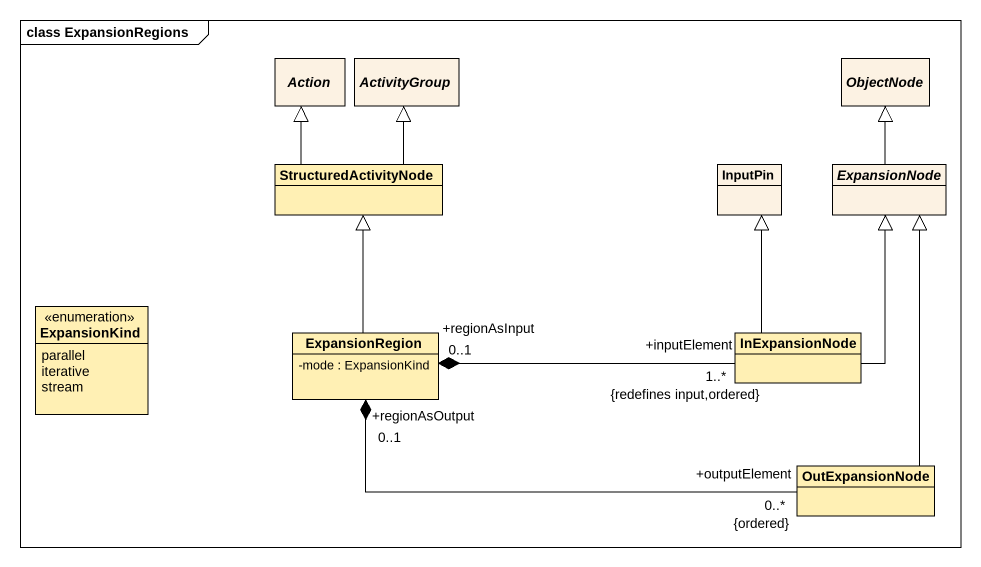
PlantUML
@startuml
mainframe class ExpansionRegions
hide circle
hide empty members
skinparam classAttributeIconSize 0
abstract class "Action" as Action_
abstract class ActivityGroup
abstract class ObjectNode
class StructuredActivityNode #FFF0B4
class InputPin
abstract class ExpansionNode
enum ExpansionKind #FFF0B4 {
  parallel
  iterative
  stream
}
class ExpansionRegion #FFF0B4 {
  -mode : ExpansionKind
}
class InExpansionNode #FFF0B4
class OutExpansionNode #FFF0B4
StructuredActivityNode -up-|> Action_
StructuredActivityNode -up-|> ActivityGroup
ExpansionNode -up-|> ObjectNode
ExpansionRegion -up-|> StructuredActivityNode
ExpansionRegion "+regionAsInput\n0..1" *-right- "+inputElement\n1..*\n{redefines input,ordered}" InExpansionNode
InExpansionNode -up-|> InputPin
InExpansionNode -up-|> ExpansionNode
OutExpansionNode -up-|> ExpansionNode
OutExpansionNode "+outputElement\n0..*\n{ordered}" -left-* "+regionAsOutput\n0..1" ExpansionRegion
@enduml
